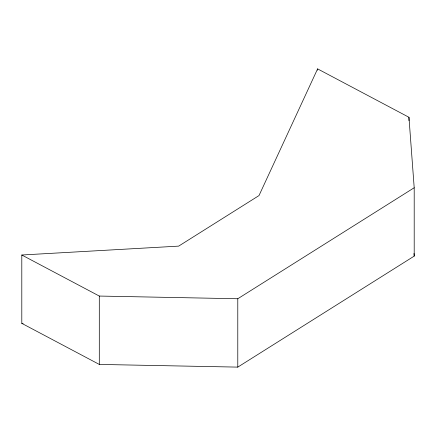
<?xml version="1.0" encoding="UTF-8"?>
<svg xmlns="http://www.w3.org/2000/svg" width="436" height="436" viewBox="0 0 436 436"><rect width="100%" height="100%" fill="white"/><g stroke="black" fill="none" stroke-linecap="round" stroke-linejoin="round"><path stroke-width="0.65" d="M317.604 68.883L259 195.579L178.667 246.122L21.8 255L21.8 323.365L99.299 364.425L237.784 367.117L414.2 256.117L414.2 187.747L408.957 117.279L317.604 68.883L317.604 70.24M21.8 255L99.299 296.055L237.784 298.747L414.2 187.747M21.8 323.365L23.157 323.289M413.998 253.409L414.2 256.117M408.957 117.279L408.957 120.663M237.784 298.747L237.784 367.117M99.299 296.055L99.299 364.425"/></g></svg>
